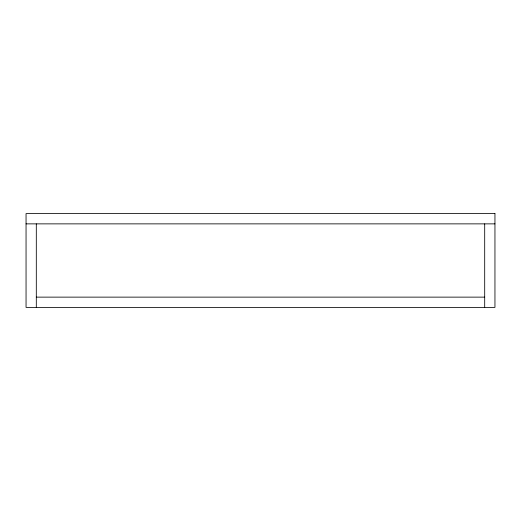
<?xml version="1.0" encoding="UTF-8"?>
<svg xmlns="http://www.w3.org/2000/svg" width="521" height="521" viewBox="0 0 521 521"><rect width="100%" height="100%" fill="white"/><g stroke="black" fill="none" stroke-linecap="round" stroke-linejoin="round"><path stroke-width="0.78" d="M26.05 223.867L494.95 223.867M36.307 297.133L484.693 297.133M484.693 223.867L484.693 307.39M36.307 223.867L36.307 307.39M494.95 213.61L26.05 213.61L26.05 307.39L494.95 307.39L494.95 213.61"/></g></svg>
